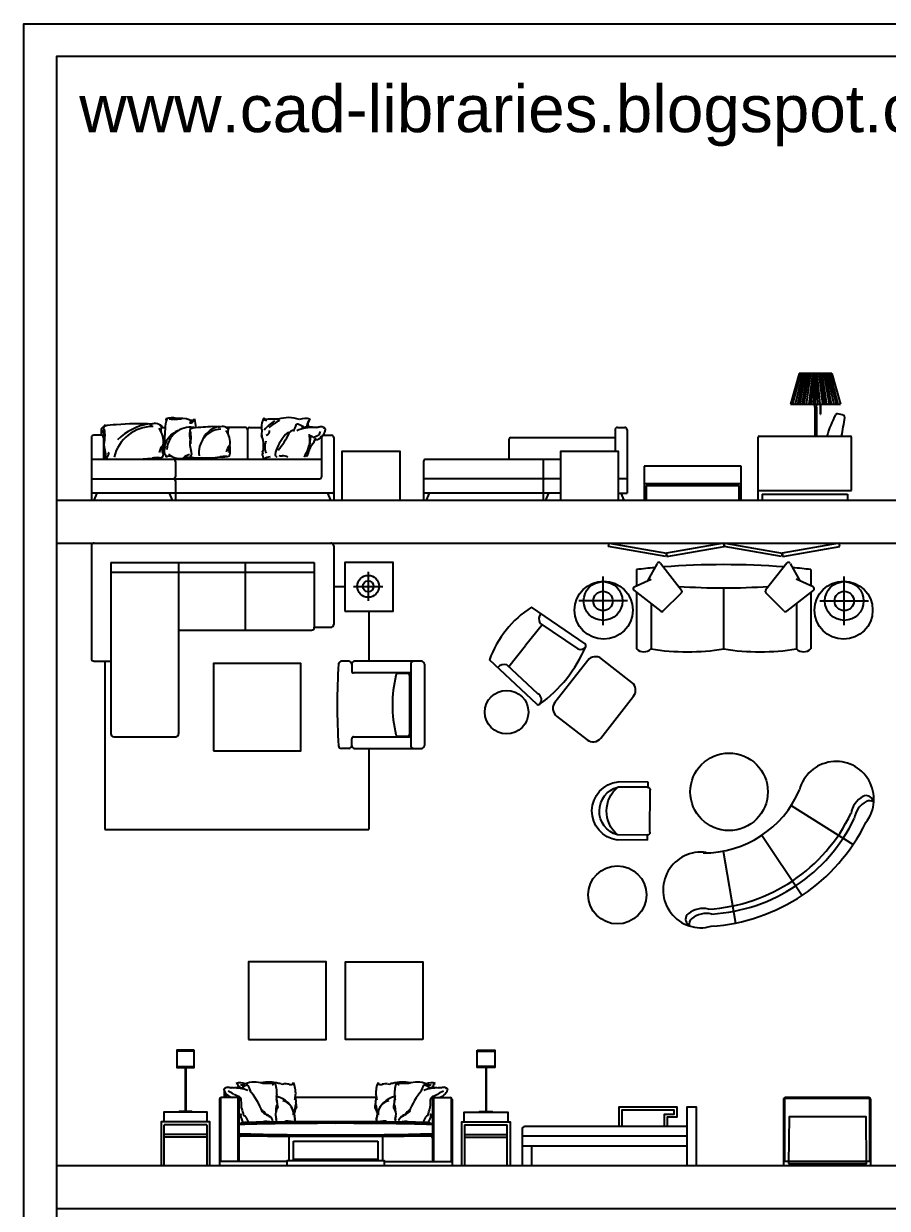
# Model space of a CAD drawing. Header units: inches. Extents: x 3.6 to 46.1, y 10.4 to 35.2.
# Drawn here: x 25.09 to 34, y 22.98 to 35.21 of the extents above; entities that cross this region are included whole.
import ezdxf

# ---------------------------------------------------------------- set-up
doc = ezdxf.new("R2010")
doc.units = ezdxf.units.IN
doc.header["$MEASUREMENT"] = 0
for name, color, linetype in [('02', 2, 'Continuous'), ('1', 1, 'Continuous'), ('4', 4, 'Continuous'), ('kadrbm', 4, 'Continuous')]:
    doc.layers.add(name, color=color, linetype=linetype)
doc.styles.add('bmmm', font='swissel.ttf')

# ---------------------------------------------------------------- blocks, each defined once
blk = doc.blocks.new('kadrbm')
at = {"layer": 'kadrbm', "color": 4}
blk.add_lwpolyline([(0, 0), (0, 24.797), (21, 24.797), (21, 0), (0, 0)], close=True, dxfattribs=at)
blk.add_lwpolyline([(20.663, 0.326), (20.663, 24.46), (0.337, 24.46), (0.337, 0.326), (20.663, 0.326)], dxfattribs=at)
at = {"layer": 'kadrbm', "color": 211, "true_color": 0xf674fb, "style": 'bmmm'}
blk.add_text('www.cad-libraries.blogspot.com', height=0.48513, dxfattribs=at).set_placement((0.573, 23.677))

msp = doc.modelspace()

# ---------------------------------------------------------------- linework, layer by layer
at = {"layer": '02'}
for p, q in [((25.792, 29.817), (25.792, 28.657)), ((28.292, 29.817), (28.292, 29.007)), ((31.128, 29.812), (31.134, 29.847)), ((31.719, 29.708), (31.128, 29.812)), ((31.134, 29.847), (31.725, 29.743)), ((31.725, 29.743), (31.719, 29.708)), ((32.316, 29.847), (31.725, 29.743)), ((31.725, 29.743), (31.731, 29.708)), ((31.731, 29.708), (32.322, 29.812)), ((32.322, 29.812), (32.316, 29.847)), ((32.322, 29.812), (32.328, 29.847)), ((32.912, 29.708), (32.322, 29.812)), ((32.328, 29.847), (32.919, 29.743)), ((32.919, 29.743), (32.912, 29.708)), ((33.509, 29.847), (32.919, 29.743)), ((32.919, 29.743), (32.925, 29.708)), ((32.925, 29.708), (33.516, 29.812)), ((33.516, 29.812), (33.509, 29.847)), ((25.992, 29.647), (28.092, 29.647)), ((25.992, 29.647), (25.992, 27.877)), ((26.692, 29.647), (26.692, 27.877)), ((27.377, 29.647), (27.377, 28.947)), ((28.092, 29.647), (28.092, 28.977)), ((31.631, 29.637), (31.53, 29.457)), ((31.664, 29.64), (31.882, 29.359)), ((32.967, 29.64), (32.749, 29.359)), ((33.001, 29.637), (33.101, 29.457)), ((25.992, 29.547), (28.092, 29.547)), ((31.071, 28.998), (31.071, 29.501)), ((31.416, 29.574), (31.416, 29.405)), ((33.216, 29.574), (33.216, 29.405)), ((33.56, 28.998), (33.56, 29.501)), ((31.389, 29.36), (31.667, 29.144)), ((31.393, 29.395), (31.566, 29.473)), ((32.316, 28.754), (32.316, 29.384)), ((33.242, 29.36), (32.964, 29.144)), ((33.238, 29.395), (33.065, 29.473)), ((31.322, 29.249), (30.82, 29.249)), ((31.416, 29.34), (31.416, 28.754)), ((31.693, 29.146), (31.88, 29.333)), ((32.938, 29.146), (32.751, 29.333)), ((33.216, 29.34), (33.216, 28.754)), ((33.309, 29.249), (33.811, 29.249)), ((30.885, 28.808), (30.332, 29.184)), ((31.566, 29.223), (31.566, 28.754)), ((33.066, 29.223), (33.066, 28.754)), ((30.445, 29.005), (30.271, 28.788)), ((30.813, 28.754), (30.421, 29.02)), ((26.692, 28.947), (28.062, 28.947)), ((28.092, 28.977), (28.262, 28.977)), ((30.098, 28.571), (30.271, 28.788)), ((25.822, 28.627), (25.992, 28.627)), ((28.448, 28.626), (28.372, 28.626)), ((29.198, 28.626), (28.508, 28.626)), ((30.388, 28.185), (29.899, 28.641)), ((30.914, 28.635), (30.575, 28.202)), ((31.369, 28.407), (31.054, 28.653)), ((28.478, 28.597), (28.478, 28.526)), ((29.088, 28.506), (28.498, 28.506)), ((29.088, 28.597), (29.088, 27.756)), ((29.228, 28.597), (29.228, 27.756)), ((30.4, 28.291), (30.078, 28.59)), ((31.048, 27.833), (31.387, 28.266)), ((30.592, 28.061), (30.908, 27.815)), ((26.022, 27.847), (26.662, 27.847)), ((28.478, 27.756), (28.478, 27.826)), ((28.498, 27.846), (29.088, 27.846)), ((28.448, 27.726), (28.372, 27.726)), ((28.508, 27.726), (29.198, 27.726)), ((31.529, 27.325), (31.224, 27.328)), ((31.536, 27.378), (31.228, 27.381)), ((31.536, 27.324), (31.536, 27.378)), ((31.555, 26.861), (31.559, 27.295)), ((33.011, 27.136), (33.652, 26.735)), ((31.525, 26.831), (31.22, 26.834)), ((31.531, 26.778), (31.531, 26.831)), ((32.709, 26.829), (33.125, 26.209)), ((31.531, 26.778), (31.219, 26.781)), ((32.311, 26.666), (32.439, 25.921))]:
    msp.add_line(p, q, dxfattribs=at)
for points in [[(28.406, 29.145), (28.906, 29.145), (28.906, 29.645), (28.406, 29.645)], [(27.052, 27.702), (27.952, 27.702), (27.952, 28.602), (27.052, 28.602)]]:
    msp.add_lwpolyline(points, close=True, dxfattribs=at)
for centre, radius in [((28.648, 29.4), 0.113), ((28.648, 29.4), 0.0563), ((31.078, 29.154), 0.3), ((31.071, 29.249), 0.2), ((33.553, 29.154), 0.3), ((33.56, 29.249), 0.2), ((31.071, 29.249), 0.1), ((33.56, 29.249), 0.1), ((30.076, 28.101), 0.225), ((32.371, 27.278), 0.4), ((31.219, 26.214), 0.3)]:
    msp.add_circle(centre, radius, dxfattribs=at)
for centre, radius, start, end in [((25.822, 29.817), 0.03, 90, 180), ((28.262, 29.817), 0.03, 0, 90), ((31.648, 29.628), 0.02, 37.875, 150.935), ((32.316, 21.499), 8.125, 85.6173, 94.3827), ((32.983, 29.628), 0.02, 29.065, 142.125), ((32.316, 21.499), 8.125, 95.0105, 96.3597), ((32.316, 21.499), 8.125, 83.6403, 84.9895), ((31.401, 29.376), 0.02, 114.3002, 232.125), ((32.316, 36.435), 7.051, 266.2219, 273.7781), ((31.866, 29.347), 0.02, 315, 37.875), ((32.765, 29.347), 0.02, 142.125, 225), ((33.23, 29.376), 0.02, 307.875, 65.6998), ((30.918, 28.272), 1.084, 122.7276, 160.1063), ((30.501, 29.063), 0.0914, 142.7958, 208.0374), ((31.679, 29.16), 0.02, 232.125, 315), ((32.952, 29.16), 0.02, 225, 307.875), ((28.262, 29.007), 0.03, 270, 0), ((28.062, 28.977), 0.03, 270, 0), ((29.579, 29.34), 1.429, 305.912, 336.9219), ((30.836, 28.819), 0.0696, 250.1237, 323.9292), ((30.872, 28.789), 0.0229, 336.9219, 55.8157), ((31.491, 28.833), 0.109, 226.3972, 313.6028), ((31.941, 31.083), 2.359, 260.8522, 279.1478), ((32.691, 31.083), 2.359, 260.8522, 279.1478), ((33.141, 28.833), 0.109, 226.3972, 313.6028), ((25.822, 28.657), 0.03, 180, 270), ((28.372, 28.596), 0.03, 90, 175.182), ((28.448, 28.596), 0.03, 0, 90), ((28.508, 28.597), 0.0298, 90, 180), ((29.117, 28.597), 0.0298, 90, 180), ((29.198, 28.597), 0.0298, 0, 90), ((30.992, 28.574), 0.1, 52.0352, 142.0352), ((34.601, 28.177), 6.273, 176.1449, 183.8651), ((28.498, 28.526), 0.02, 180, 270), ((30.054, 28.502), 0.0914, 74.7964, 140.0381), ((31.308, 28.328), 0.1, 322.0352, 52.0352), ((30.366, 28.23), 0.0696, 318.9047, 61.3263), ((30.404, 28.201), 0.0229, 227.0182, 305.912), ((30.654, 28.14), 0.1, 142.0352, 232.0352), ((26.022, 27.877), 0.03, 180, 270), ((26.662, 27.877), 0.03, 270, 0), ((28.498, 27.826), 0.02, 90, 180), ((30.969, 27.894), 0.1, 232.0352, 322.0352), ((28.372, 27.756), 0.03, 184.057, 270), ((28.448, 27.756), 0.03, 270, 0), ((28.508, 27.756), 0.0298, 180, 270), ((29.117, 27.756), 0.0298, 180, 270), ((29.198, 27.756), 0.0298, 270, 0), ((33.476, 27.202), 0.39, 322.1206, 165.788), ((32.112, 27.719), 1.072, 269.5516, 336.8635), ((33.867, 27.019), 0.24, 118.1885, 171.3233), ((33.901, 26.967), 0.24, 118.1885, 171.3233), ((33.787, 27.167), 0.072, 12.56, 118.1885), ((33.822, 27.115), 0.072, 54.6391, 118.1885), ((32.054, 27.811), 1.747, 273.4157, 334.3396), ((32.057, 27.807), 1.922, 273.8313, 333.924), ((32.089, 27.76), 1.747, 273.4157, 334.3396), ((32.081, 26.265), 0.39, 81.9673, 285.6347), ((32.102, 25.834), 0.24, 76.432, 129.5668), ((31.995, 25.964), 0.072, 129.5668, 235.1953), ((32.03, 25.912), 0.072, 129.5668, 193.1162), ((32.137, 25.782), 0.24, 76.432, 129.5668)]:
    msp.add_arc(centre, radius, start, end, dxfattribs=at)
at = {"layer": '02', "extrusion": (0, 0, -1)}
for centre, major_axis, start_param, end_param in [((31.259, 27.08), (-0.214, 0.214), 4.05917, 6.965621), ((31.289, 27.08), (0.181, 0.181), 2.631481, 5.240784), ((31.43, 27.079), (0.228, 0.228), 3.064788, 4.807478), ((31.529, 27.295), (-0.0212, 0.0212), 0.79454, 2.365336), ((31.525, 26.861), (0.0212, 0.0212), 0.79454, 2.365336)]:
    msp.add_ellipse(centre, major_axis=major_axis, ratio=1, start_param=start_param, end_param=end_param, dxfattribs=at)
at = {"layer": '1'}
for p, q in [((33.096, 31.598), (33.006, 31.28)), ((33.03, 31.28), (33.113, 31.598)), ((33.13, 31.598), (33.053, 31.28)), ((33.147, 31.598), (33.077, 31.28)), ((33.432, 31.598), (33.096, 31.598)), ((33.1, 31.28), (33.163, 31.598)), ((33.18, 31.598), (33.123, 31.28)), ((33.147, 31.28), (33.197, 31.598)), ((33.17, 31.28), (33.214, 31.598)), ((33.231, 31.598), (33.194, 31.28)), ((33.217, 31.28), (33.247, 31.598)), ((33.241, 31.28), (33.257, 31.598)), ((33.264, 31.28), (33.264, 31.598)), ((33.287, 31.28), (33.272, 31.598)), ((33.311, 31.28), (33.281, 31.598)), ((33.298, 31.598), (33.334, 31.28)), ((33.358, 31.28), (33.314, 31.598)), ((33.381, 31.28), (33.331, 31.598)), ((33.348, 31.598), (33.405, 31.28)), ((33.428, 31.28), (33.365, 31.598)), ((33.381, 31.598), (33.451, 31.28)), ((33.398, 31.598), (33.475, 31.28)), ((33.498, 31.28), (33.415, 31.598)), ((33.432, 31.598), (33.522, 31.28)), ((33.006, 31.28), (33.522, 31.28)), ((33.257, 31.25), (33.252, 31.28)), ((33.257, 31.25), (33.257, 30.951)), ((33.257, 31.25), (33.272, 31.25)), ((33.272, 31.25), (33.276, 31.28)), ((33.272, 31.25), (33.272, 30.951)), ((33.311, 31.28), (33.311, 31.178)), ((33.314, 31.28), (33.314, 31.178)), ((26.564, 31.122), (26.567, 31.122)), ((26.641, 31.124), (26.721, 31.13)), ((33.311, 31.178), (33.314, 31.178)), ((25.892, 30.961), (25.817, 30.961)), ((25.892, 31.016), (25.892, 30.961)), ((25.917, 31.041), (25.92, 31.041)), ((25.932, 30.97), (25.925, 30.879)), ((26.512, 31.041), (26.554, 31.041)), ((26.819, 30.953), (26.813, 30.873)), ((27.38, 31.041), (27.184, 31.041)), ((27.403, 31.021), (27.403, 30.711)), ((27.423, 31.041), (27.546, 31.041)), ((28.192, 30.973), (28.192, 30.961)), ((28.192, 30.961), (28.267, 30.961)), ((31.195, 31.016), (31.195, 30.791)), ((31.22, 31.041), (31.295, 31.041)), ((31.32, 31.016), (31.32, 30.361)), ((32.683, 30.951), (33.626, 30.951)), ((25.792, 30.936), (25.792, 30.291)), ((25.917, 30.936), (25.917, 30.711)), ((28.167, 30.936), (28.167, 30.531)), ((28.292, 30.936), (28.292, 30.291)), ((30.1, 30.916), (30.1, 30.711)), ((30.12, 30.936), (31.195, 30.936)), ((32.673, 30.291), (32.673, 30.941)), ((33.633, 30.391), (33.633, 30.941)), ((28.167, 30.711), (25.812, 30.711)), ((30.631, 30.711), (29.24, 30.711)), ((26.659, 30.691), (26.659, 30.531)), ((29.22, 30.691), (29.22, 30.291)), ((30.452, 30.691), (30.452, 30.531)), ((32.496, 30.641), (31.496, 30.641)), ((31.496, 30.641), (31.496, 30.291)), ((32.496, 30.291), (32.496, 30.641)), ((25.792, 30.511), (28.147, 30.511)), ((26.659, 30.491), (26.659, 30.291)), ((30.631, 30.511), (29.22, 30.511)), ((30.452, 30.491), (30.452, 30.291)), ((31.32, 30.511), (31.231, 30.511)), ((31.496, 30.461), (32.496, 30.461)), ((28.282, 30.361), (25.792, 30.361)), ((25.822, 30.291), (25.852, 30.361)), ((26.629, 30.291), (26.599, 30.361)), ((28.262, 30.291), (28.231, 30.361)), ((30.631, 30.361), (29.23, 30.361)), ((29.25, 30.291), (29.28, 30.361)), ((30.482, 30.291), (30.512, 30.361)), ((31.231, 30.361), (31.32, 30.361)), ((31.29, 30.291), (31.259, 30.361)), ((31.516, 30.441), (32.476, 30.441)), ((31.516, 30.441), (31.516, 30.291)), ((32.476, 30.291), (32.476, 30.441)), ((32.673, 30.391), (33.633, 30.391)), ((32.713, 30.351), (33.593, 30.351)), ((32.713, 30.351), (32.713, 30.291)), ((33.593, 30.351), (33.593, 30.291)), ((28.648, 29.55), (28.648, 29.25)), ((28.406, 29.395), (28.292, 29.395)), ((28.498, 29.4), (28.798, 29.4)), ((28.656, 29.145), (28.656, 28.626)), ((25.931, 28.627), (25.931, 26.89)), ((29.055, 28.5), (28.953, 28.5)), ((29.075, 28.48), (29.075, 27.874)), ((28.953, 27.854), (29.055, 27.854)), ((28.656, 27.726), (28.656, 26.89)), ((25.931, 26.89), (28.656, 26.89)), ((26.853, 24.601), (26.673, 24.601)), ((29.773, 24.601), (29.953, 24.601)), ((26.673, 24.441), (26.853, 24.441)), ((26.761, 24.431), (26.761, 23.976)), ((26.766, 24.431), (26.766, 23.976)), ((29.953, 24.441), (29.773, 24.441)), ((29.861, 24.431), (29.861, 23.976)), ((29.866, 24.431), (29.866, 23.976)), ((27.113, 24.101), (27.113, 23.421)), ((27.123, 24.118), (27.123, 23.461)), ((27.313, 24.121), (27.133, 24.121)), ((27.163, 24.19), (27.163, 24.121)), ((27.183, 24.158), (27.183, 24.121)), ((27.303, 24.121), (27.303, 23.461)), ((27.313, 24.121), (27.313, 23.461)), ((28.732, 24.121), (27.895, 24.121)), ((29.313, 24.121), (29.313, 23.461)), ((29.313, 24.121), (29.493, 24.121)), ((29.323, 24.121), (29.323, 23.461)), ((29.503, 24.118), (29.503, 23.461)), ((29.513, 24.101), (29.513, 23.421)), ((32.933, 24.101), (32.933, 23.421)), ((26.983, 23.841), (26.543, 23.841)), ((26.983, 23.741), (26.543, 23.741)), ((29.643, 23.841), (30.083, 23.841)), ((29.643, 23.741), (30.083, 23.741)), ((30.235, 23.791), (30.235, 23.421)), ((26.983, 23.711), (26.543, 23.711)), ((29.298, 23.721), (27.328, 23.721)), ((27.878, 23.671), (28.748, 23.671)), ((27.878, 23.471), (27.878, 23.671)), ((28.748, 23.671), (28.748, 23.471)), ((29.643, 23.711), (30.083, 23.711)), ((27.813, 23.461), (27.113, 23.461)), ((28.813, 23.461), (29.513, 23.461))]:
    msp.add_line(p, q, dxfattribs=at)
for points in [[(28.977, 30.291), (28.977, 30.791), (28.377, 30.791), (28.377, 30.291)], [(31.231, 30.291), (31.231, 30.791), (30.631, 30.791), (30.631, 30.291)], [(33.833, 23.421), (33.833, 24.101)], [(31.735, 23.821), (31.735, 23.921), (31.835, 23.921), (31.835, 24.021), (31.235, 24.021), (31.235, 23.821)], [(31.705, 23.821), (31.705, 23.951), (31.805, 23.951), (31.805, 23.991), (31.265, 23.991), (31.265, 23.821)], [(32.035, 23.421), (32.035, 24.021), (31.935, 24.021), (31.935, 23.421)], [(27.013, 23.421), (27.013, 23.871), (26.513, 23.871), (26.513, 23.421)], [(26.988, 23.871), (26.988, 23.971), (26.538, 23.971), (26.538, 23.871)], [(26.828, 23.971), (26.828, 23.976), (26.698, 23.976), (26.698, 23.971)], [(29.613, 23.421), (29.613, 23.871), (30.113, 23.871), (30.113, 23.421)], [(29.638, 23.871), (29.638, 23.971), (30.088, 23.971), (30.088, 23.871)], [(29.798, 23.971), (29.798, 23.976), (29.928, 23.976), (29.928, 23.971)], [(32.983, 23.441), (33.788, 23.441), (33.785, 23.921), (32.993, 23.921), (32.983, 23.441)], [(26.543, 23.421), (26.543, 23.841)], [(26.983, 23.841), (26.983, 23.421)], [(29.643, 23.841), (29.643, 23.421)], [(30.083, 23.421), (30.083, 23.841)], [(27.828, 23.721), (27.828, 23.471)], [(28.798, 23.471), (28.798, 23.721)], [(31.935, 23.721), (30.235, 23.721)], [(30.235, 23.621), (31.935, 23.621)], [(30.335, 23.421), (30.335, 23.621)], [(27.813, 23.421), (27.813, 23.471), (28.813, 23.471), (28.813, 23.421)], [(28.748, 23.481), (27.878, 23.481)], [(33.833, 23.461), (32.933, 23.461)]]:
    msp.add_lwpolyline(points, dxfattribs=at)
for points in [[(27.413, 24.721), (28.213, 24.721), (28.213, 25.521), (27.413, 25.521)], [(29.213, 24.721), (28.413, 24.721), (28.413, 25.521), (29.213, 25.521)], [(26.853, 24.611), (26.673, 24.611), (26.673, 24.431), (26.853, 24.431)], [(29.773, 24.611), (29.953, 24.611), (29.953, 24.431), (29.773, 24.431)]]:
    msp.add_lwpolyline(points, close=True, dxfattribs=at)
for points in [[(33.833, 24.101, 0.414214), (33.813, 24.121), (32.953, 24.121, 0.414214), (32.933, 24.101)], [(33.823, 23.461), (33.823, 24.101, 0.414214), (33.813, 24.111), (32.953, 24.111, 0.414214), (32.943, 24.101), (32.943, 23.461)], [(31.935, 23.821), (30.265, 23.821, 0.414214), (30.235, 23.791)]]:
    msp.add_lwpolyline(points, format="xyb", dxfattribs=at)
for centre, radius, start, end in [((26.286, 28.523), 2.556, 87.0579, 95.3385), ((26.485, 30.48), 0.606, 99.3898, 134.2388), ((26.448, 31.003), 0.0792, 33.483, 131.7975), ((26.803, 31.042), 0.249, 158.958, 184.554), ((26.622, 30.916), 0.224, 77.0995, 106.1213), ((26.58, 31.126), 0.0209, 166.9453, 220.7022), ((26.626, 31.265), 0.139, 257.3282, 289.3015), ((26.708, 30.811), 0.324, 73.1711, 96.4941), ((26.824, 31.162), 0.0463, 240.9404, 314.7136), ((26.813, 31.129), 0.0408, 259.601, 344.0943), ((26.822, 31.074), 0.0222, 68.6283, 136.3673), ((26.619, 31.057), 0.249, 355.7, 16.9547), ((27.711, 31.049), 0.165, 146.7877, 185.3274), ((27.603, 31.144), 0.0308, 187.283, 268.3527), ((27.826, 30.834), 0.308, 117.4344, 144.2025), ((27.671, 30.459), 0.669, 85.7764, 97.6635), ((28.471, 29.888), 1.432, 121.0289, 126.3104), ((27.825, 30.794), 0.348, 71.0739, 107.5747), ((27.459, 31.228), 0.476, 331.2829, 341.1482), ((27.917, 31.052), 0.0237, 54.205, 107.8646), ((27.86, 30.858), 0.224, 54.7043, 71.7089), ((27.999, 30.972), 0.163, 71.8641, 111.8997), ((28.715, 30.864), 0.727, 160.5896, 165.6069), ((28.097, 31.075), 0.0704, 131.987, 191.4586), ((34.366, 30.68), 1.021, 151.2014, 164.6501), ((33.489, 31.162), 0.02, 82.2435, 151.2014), ((33.462, 30.967), 0.217, 64.7555, 82.2435), ((25.338, 32.484), 8.337, 349.4032, 350.74), ((33.546, 31.145), 0.02, 350.74, 64.7555), ((25.817, 30.936), 0.025, 90, 180), ((25.917, 31.016), 0.025, 90, 180), ((25.892, 30.936), 0.025, 0, 90), ((26.169, 30.992), 0.254, 163.8787, 192.9005), ((25.772, 30.987), 0.158, 340.6985, 12.6718), ((26.025, 30.786), 0.283, 85.446, 111.042), ((25.93, 31.039), 0.0238, 49.2978, 103.0547), ((26.428, 30.638), 0.413, 89.9626, 166.4948), ((26.331, 30.899), 0.205, 348.8041, 40.1072), ((26.419, 30.771), 0.305, 70.783, 75.5337), ((26.605, 31.014), 0.0962, 151.8377, 195.3936), ((27.377, 30.895), 0.832, 171.2211, 184.8354), ((26.781, 30.782), 0.245, 111.7762, 163.3964), ((26.814, 30.798), 0.245, 82.0612, 176.1231), ((27.028, 30.973), 0.224, 163.8787, 192.9005), ((26.679, 30.969), 0.139, 340.6985, 12.6718), ((26.901, 30.792), 0.249, 85.446, 111.042), ((26.818, 31.015), 0.0209, 49.2978, 103.0547), ((27.145, 30.78), 0.245, 93.8769, 187.9388), ((27.048, 30.217), 0.832, 85.1646, 98.7789), ((27.161, 30.813), 0.245, 106.6036, 158.2238), ((27.146, 30.982), 0.0697, 33.483, 131.7975), ((27.043, 30.891), 0.18, 348.8041, 40.1072), ((27.12, 30.778), 0.269, 70.783, 75.5337), ((27.283, 30.992), 0.0847, 151.8377, 195.3936), ((27.381, 31.018), 0.0225, 6.3579, 90.9661), ((27.423, 31.021), 0.02, 90, 180), ((27.502, 31.009), 0.0508, 355.3322, 29.753), ((27.819, 30.973), 0.271, 169.9942, 187.7215), ((27.291, 30.854), 0.278, 351.9876, 22.146), ((27.503, 30.957), 0.0508, 340.0364, 14.4572), ((27.59, 31.001), 0.0392, 279.3958, 10.44), ((26.808, 31.526), 1.162, 321.7122, 331.9416), ((27.89, 30.868), 0.137, 118.1839, 149.9705), ((27.885, 30.935), 0.0762, 87.1577, 154.7043), ((28.071, 30.631), 0.409, 86.251, 112.9558), ((28.029, 30.622), 0.423, 78.9134, 99.3904), ((28.749, 30.659), 0.837, 152.4017, 152.608), ((27.984, 31.036), 0.0508, 10.1563, 29.753), ((9.663, 29.368), 18.449, 4.7106, 4.9839), ((27.007, 30.898), 1.038, 359.0749, 4.0283), ((28.526, 30.864), 0.481, 169.5657, 177.9766), ((28.049, 30.914), 0.0379, 40.6183, 85.153), ((27.795, 31.737), 0.847, 289.4872, 294.135), ((28.11, 30.86), 0.182, 84.4699, 96.9261), ((28.105, 30.98), 0.0678, 271.4198, 334.0954), ((28.162, 30.973), 0.075, 88.5744, 120.8545), ((28.222, 30.955), 0.081, 147.1945, 173.6132), ((28.122, 31.021), 0.0845, 292.6963, 357.4063), ((28.161, 30.999), 0.0491, 63.3236, 88.1408), ((28.192, 30.936), 0.025, 90, 180), ((28.201, 31.059), 0.0253, 221.9306, 246.7617), ((28.176, 30.99), 0.0503, 54.7478, 78.0378), ((28.189, 31.022), 0.0183, 345.1664, 27.3139), ((28.267, 30.936), 0.025, 0, 90), ((31.22, 31.016), 0.025, 90, 180), ((31.295, 31.016), 0.025, 0, 90), ((32.683, 30.941), 0.01, 90, 180), ((33.623, 30.941), 0.01, 0, 90), ((26.288, 30.894), 0.369, 173.5059, 196.8289), ((26.646, 30.75), 0.158, 136.1601, 168.1334), ((26.681, 30.807), 0.158, 160.6985, 192.6718), ((26.284, 30.803), 0.254, 344.9429, 12.9005), ((26.612, 30.797), 0.0697, 138.2025, 236.517), ((27.132, 30.886), 0.324, 173.5059, 196.8289), ((27.32, 30.76), 0.139, 136.1601, 168.1334), ((27.35, 30.81), 0.139, 160.6985, 192.6718), ((27.201, 30.461), 0.478, 87.6554, 88.1968), ((27.001, 30.806), 0.224, 344.9429, 12.9005), ((27.726, 30.839), 0.146, 155.9621, 206.4139), ((28.077, 30.681), 0.398, 140.0949, 168.5082), ((28.333, 30.733), 0.321, 152.0016, 167.9784), ((22.629, 33.345), 5.977, 334.4125, 335.4185), ((27.864, 31.02), 0.258, 321.0232, 340.2953), ((28.112, 30.945), 0.0294, 229.3531, 277.308), ((30.12, 30.916), 0.02, 90, 180), ((25.812, 30.691), 0.02, 90, 180), ((25.889, 30.761), 0.0526, 315.2864, 29.0596), ((26.009, 30.995), 0.283, 253.0453, 278.6414), ((25.926, 30.774), 0.0463, 285.9057, 10.399), ((25.989, 30.765), 0.0252, 133.6327, 201.3717), ((26.179, 33.289), 2.577, 267.1573, 275.3163), ((26.44, 31.005), 0.283, 265.446, 288.3683), ((26.476, 30.407), 0.322, 86.3841, 100.3769), ((26.816, 30.823), 0.269, 194.4663, 199.217), ((26.603, 30.66), 0.0847, 74.6064, 118.1623), ((26.703, 30.901), 0.18, 229.8928, 281.1959), ((26.639, 30.691), 0.02, 0, 90), ((26.834, 30.624), 0.139, 101.8666, 133.8399), ((26.784, 30.593), 0.139, 77.3282, 109.3015), ((26.788, 30.942), 0.224, 257.0995, 285.0571), ((26.781, 30.77), 0.0463, 315.2864, 29.0596), ((26.887, 30.975), 0.249, 253.0453, 278.6414), ((26.992, 31.559), 0.832, 265.3085, 278.7789), ((27.139, 30.984), 0.249, 265.446, 288.3683), ((27.17, 30.458), 0.283, 86.3841, 100.3769), ((27.624, 30.783), 0.0664, 150.6042, 192.8834), ((27.51, 30.779), 0.0508, 341.9049, 16.3256), ((27.326, 30.674), 0.248, 8.641, 20.9762), ((27.653, 30.6), 0.139, 96.1622, 125.99), ((27.736, 30.774), 0.0509, 194.8559, 230.6154), ((27.75, 30.832), 0.0842, 253.7832, 288.0634), ((27.767, 30.633), 0.115, 63.1837, 93.6433), ((28.629, 30.455), 0.7, 150.5637, 156.388), ((27.874, 30.825), 0.164, 327.5501, 348.2379), ((29.24, 30.691), 0.02, 90, 180), ((30.472, 30.691), 0.02, 90, 180), ((26.639, 30.531), 0.02, 270, 0), ((26.639, 30.491), 0.02, 0, 90), ((28.147, 30.531), 0.02, 270, 0), ((30.472, 30.531), 0.02, 180, 270), ((30.472, 30.491), 0.02, 90, 180), ((28.282, 30.371), 0.01, 270, 0), ((29.23, 30.371), 0.01, 180, 270), ((30.226, 28.176), 1.328, 166.729, 193.271), ((28.953, 28.48), 0.02, 90, 180), ((29.055, 28.48), 0.02, 0, 90), ((28.953, 27.874), 0.02, 180, 270), ((29.055, 27.874), 0.02, 270, 0), ((27.164, 24.236), 0.0211, 293.2383, 318.0694), ((27.198, 24.186), 0.0409, 91.8592, 116.6764), ((27.196, 24.164), 0.0625, 59.1455, 91.4256), ((27.24, 24.07), 0.152, 83.0738, 95.5301), ((27.307, 23.872), 0.352, 80.6096, 101.0866), ((27.328, 24.138), 0.136, 68.1003, 108.1359), ((27.282, 24.242), 0.026, 351.0171, 81.6176), ((27.345, 24.217), 0.0423, 150.247, 169.8437), ((27.141, 24.106), 0.217, 32.8019, 41.1861), ((26.707, 23.903), 0.697, 27.392, 27.5983), ((27.648, 19.298), 4.959, 93.184, 93.684), ((27.448, 24.069), 0.187, 108.2911, 125.2957), ((27.473, 23.99), 0.29, 72.4253, 108.9261), ((27.401, 24.23), 0.0198, 72.1354, 125.795), ((27.782, 24.377), 0.397, 198.8518, 208.7171), ((27.623, 23.899), 0.381, 74.6762, 102.1501), ((27.602, 23.71), 0.558, 82.3365, 94.2236), ((27.658, 24.281), 0.0256, 271.6473, 352.717), ((27.437, 24.17), 0.27, 356.1047, 23.5948), ((27.73, 24.225), 0.0423, 63.9752, 98.3959), ((27.765, 24.315), 0.0549, 252.8831, 283.5342), ((27.792, 24.061), 0.201, 78.1285, 93.8783), ((27.849, 24.31), 0.0549, 252.8831, 283.5342), ((27.852, 24.281), 0.0256, 271.6473, 352.717), ((27.868, 24.215), 0.0423, 63.9752, 98.3959), ((27.63, 24.17), 0.27, 356.1047, 23.5948), ((28.997, 24.17), 0.27, 156.4052, 183.8953), ((28.759, 24.215), 0.0423, 81.6041, 116.0248), ((28.775, 24.281), 0.0256, 187.283, 268.3527), ((28.778, 24.31), 0.0549, 256.4658, 287.1169), ((28.835, 24.061), 0.201, 86.1217, 101.8715), ((28.862, 24.315), 0.0549, 256.4658, 287.1169), ((28.896, 24.225), 0.0423, 81.6041, 116.0248), ((29.003, 23.899), 0.381, 77.8499, 105.3238), ((29.19, 24.17), 0.27, 156.4052, 183.8953), ((28.968, 24.281), 0.0256, 187.283, 268.3527), ((29.025, 23.71), 0.558, 85.7764, 97.6635), ((29.154, 23.99), 0.29, 71.0739, 107.5747), ((28.845, 24.377), 0.397, 331.2829, 341.1482), ((29.226, 24.23), 0.0198, 54.205, 107.8646), ((29.179, 24.069), 0.187, 54.7043, 71.7089), ((29.298, 24.138), 0.136, 71.8641, 111.8997), ((28.979, 19.298), 4.959, 86.316, 86.816), ((29.32, 23.872), 0.352, 78.9134, 99.3904), ((29.92, 23.903), 0.697, 152.4017, 152.608), ((29.486, 24.106), 0.217, 138.8139, 147.1981), ((29.344, 24.242), 0.026, 98.3824, 188.9829), ((29.282, 24.217), 0.0423, 10.1563, 29.753), ((29.387, 24.07), 0.152, 84.4699, 96.9262), ((29.43, 24.164), 0.0625, 88.5744, 120.8545), ((29.429, 24.186), 0.0409, 63.3236, 88.1408), ((29.463, 24.236), 0.0211, 221.9306, 246.7617), ((27.133, 24.101), 0.02, 90, 180), ((27.167, 24.206), 0.00908, 136.6607, 210.8589), ((27.269, 24.234), 0.114, 196.6201, 261.4602), ((27.185, 24.178), 0.0419, 101.9622, 125.2522), ((27.103, 23.925), 0.279, 56.0518, 69.0272), ((27.272, 23.879), 0.341, 67.0442, 93.749), ((27.548, 24.801), 0.706, 245.865, 250.5128), ((27.271, 24.073), 0.0749, 27.6973, 56.5274), ((26.741, 24.049), 0.599, 358.7164, 5.5985), ((26.823, 23.686), 0.788, 21.3696, 40.2868), ((27.742, 24.131), 0.0423, 150.247, 184.6678), ((27.548, 24.097), 0.159, 354.4171, 15.5394), ((27.662, 24.112), 0.0423, 340.0392, 14.4551), ((27.655, 23.905), 0.233, 13.5769, 77.2566), ((27.84, 24.118), 0.0549, 339.155, 9.8061), ((27.936, 24.131), 0.0423, 150.247, 184.6678), ((27.855, 24.112), 0.0423, 340.0392, 14.4551), ((27.846, 24.1), 0.0549, 354.4508, 25.1019), ((28.781, 24.1), 0.0549, 154.8981, 185.5492), ((28.691, 24.131), 0.0423, 355.3322, 29.753), ((28.772, 24.112), 0.0423, 165.5449, 199.9608), ((28.787, 24.118), 0.0549, 170.1939, 200.845), ((28.972, 23.905), 0.233, 102.7434, 166.4231), ((29.079, 24.097), 0.159, 164.4606, 185.5829), ((28.884, 24.131), 0.0423, 355.3322, 29.753), ((28.965, 24.112), 0.0423, 165.5449, 199.9608), ((29.804, 23.686), 0.788, 139.7132, 158.6304), ((29.354, 23.879), 0.341, 86.251, 112.9558), ((29.886, 24.049), 0.599, 174.4015, 181.2836), ((29.356, 24.073), 0.0749, 123.4726, 152.3027), ((29.079, 24.801), 0.706, 289.4872, 294.135), ((29.524, 23.925), 0.279, 110.9728, 123.9482), ((29.358, 24.234), 0.114, 278.5398, 343.3799), ((29.442, 24.178), 0.0419, 54.7478, 78.0378), ((29.46, 24.206), 0.00908, 329.1411, 43.3393), ((29.493, 24.101), 0.02, 0, 90), ((27.242, 24.015), 0.0998, 357.2847, 11.8757), ((43.199, 28.396), 16.453, 195.4599, 195.7241), ((27.808, 24.295), 0.409, 229.5649, 245.3068), ((27.495, 23.891), 0.114, 30.0295, 61.816), ((27.789, 23.951), 0.0985, 139.2112, 192.1207), ((27.831, 23.995), 0.136, 157.5779, 190.6534), ((27.748, 24.084), 0.0423, 165.5428, 199.9636), ((27.659, 24.046), 0.0549, 354.4508, 25.1019), ((27.755, 24.03), 0.0423, 165.5428, 199.9636), ((27.736, 23.949), 0.142, 355.9446, 77.4024), ((27.983, 23.951), 0.0985, 139.2112, 192.1207), ((28.025, 23.995), 0.136, 157.5779, 190.6534), ((27.942, 24.084), 0.0423, 165.5428, 199.9636), ((27.852, 24.046), 0.0549, 354.4508, 25.1019), ((27.948, 24.03), 0.0423, 165.5428, 199.9636), ((28.679, 24.03), 0.0423, 340.0364, 14.4572), ((28.644, 23.951), 0.0985, 347.8793, 40.7888), ((28.775, 24.046), 0.0549, 154.8981, 185.5492), ((28.685, 24.084), 0.0423, 340.0364, 14.4572), ((28.602, 23.995), 0.136, 349.3466, 22.4221), ((28.891, 23.949), 0.142, 102.5976, 184.0554), ((28.872, 24.03), 0.0423, 340.0364, 14.4572), ((28.837, 23.951), 0.0985, 347.8793, 40.7888), ((28.968, 24.046), 0.0549, 154.8981, 185.5492), ((28.878, 24.084), 0.0423, 340.0364, 14.4572), ((28.795, 23.995), 0.136, 349.3466, 22.4221), ((28.819, 24.295), 0.409, 294.6932, 310.4351), ((29.131, 23.891), 0.114, 118.184, 149.9705), ((13.427, 28.396), 16.453, 344.2759, 344.5401), ((29.385, 24.015), 0.0998, 168.1243, 182.7153), ((27.388, 23.726), 0.139, 96.1622, 122.7159), ((28.213, -9.672), 33.527, 89.8291, 91.5382), ((27.369, 23.929), 0.0382, 138.0731, 179.3753), ((27.457, 23.946), 0.126, 182.4292, 219.9965), ((27.345, 23.889), 0.0513, 33.8174, 70.4136), ((28.213, -26.532), 50.403, 89.8863, 90.9549), ((26.879, 23.631), 0.584, 23.612, 29.4363), ((27.597, 23.779), 0.0962, 86.3567, 116.8163), ((27.612, 23.944), 0.0702, 251.9366, 286.2168), ((27.56, 23.838), 0.115, 24.1738, 72.7218), ((27.624, 23.896), 0.0424, 309.3845, 345.1441), ((27.658, 23.89), 0.0424, 321.0125, 356.772), ((27.645, 23.904), 0.0553, 347.1166, 29.3958), ((27.74, 23.9), 0.0423, 163.6744, 198.0951), ((27.804, 23.654), 0.224, 77.5799, 92.7404), ((27.837, 23.851), 0.0256, 26.1543, 76.6948), ((27.867, 23.912), 0.0423, 249.9462, 284.367), ((27.851, 23.89), 0.0424, 321.0125, 356.772), ((27.838, 23.904), 0.0553, 347.1166, 29.3958), ((27.933, 23.9), 0.0423, 163.6744, 198.0951), ((28.413, -26.532), 50.403, 89.0451, 90.1137), ((28.413, -9.672), 33.527, 88.4618, 90.1709), ((28.789, 23.904), 0.0553, 150.6042, 192.8834), ((28.693, 23.9), 0.0423, 341.9049, 16.3256), ((28.776, 23.89), 0.0424, 183.228, 218.9875), ((28.76, 23.912), 0.0423, 255.633, 290.0538), ((28.789, 23.851), 0.0256, 103.3052, 153.8457), ((28.823, 23.654), 0.224, 87.2596, 102.4201), ((28.982, 23.904), 0.0553, 150.6042, 192.8834), ((28.887, 23.9), 0.0423, 341.9049, 16.3256), ((28.969, 23.89), 0.0424, 183.228, 218.9875), ((29.067, 23.838), 0.115, 107.2782, 155.8262), ((29.003, 23.896), 0.0424, 194.8559, 230.6155), ((29.015, 23.944), 0.0702, 253.7832, 288.0634), ((29.029, 23.779), 0.0962, 63.1837, 93.6433), ((29.747, 23.631), 0.584, 150.5637, 156.388), ((29.282, 23.889), 0.0513, 109.5864, 146.1826), ((29.239, 23.726), 0.139, 57.2841, 83.8378), ((29.17, 23.946), 0.126, 320.0035, 357.5708), ((29.258, 23.929), 0.0382, 0.6247, 41.9269), ((28.213, 57.263), 33.527, 268.4618, 270.1709), ((27.388, 23.865), 0.139, 237.2841, 263.8378), ((28.413, 57.263), 33.527, 269.8291, 271.5382), ((29.239, 23.865), 0.139, 276.1622, 302.7159), ((27.328, 23.706), 0.015, 90, 180), ((28.213, 86.173), 62.452, 269.22933, 270.09174), ((28.413, 86.173), 62.452, 269.90826, 270.77067), ((29.298, 23.706), 0.015, 0, 90)]:
    msp.add_arc(centre, radius, start, end, dxfattribs=at)
at = {"layer": '4'}
for p, q in [((25.431, 30.291), (45.757, 30.291)), ((25.431, 29.847), (45.757, 29.847)), ((25.431, 23.421), (45.757, 23.421)), ((25.431, 22.977), (45.757, 22.977))]:
    msp.add_line(p, q, dxfattribs=at)

# ---------------------------------------------------------------- block references
at = {"layer": 'kadrbm'}
msp.add_blockref('kadrbm', (25.094, 10.413), dxfattribs=at)

doc.saveas('drawing.dxf')
